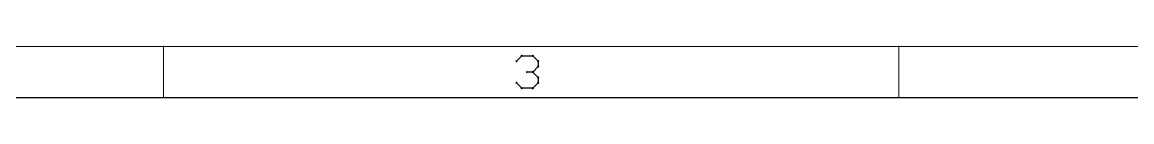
# Paper-space layout 'PRESSURE MODULE' of a CAD drawing. Header units: inches. Extents: x 0.1 to 17.7, y 0.1 to 11.8.
# Drawn here: x 4.159 to 7.422, y 0.099 to 0.251 of the extents above; entities that cross this region are included whole.
import ezdxf

# ---------------------------------------------------------------- set-up
doc = ezdxf.new("R2010")
doc.units = ezdxf.units.IN
doc.header["$MEASUREMENT"] = 0
doc.layers.add('97', color=94, linetype='Continuous')

psp = doc.layouts.new('PRESSURE MODULE')

# ---------------------------------------------------------------- linework, layer by layer
at = {"layer": '97', "lineweight": 18}
for p, q in [((0.25, 0.25), (17.55, 0.25)), ((4.575, 0.1), (4.575, 0.25)), ((6.7375, 0.1), (6.7375, 0.25))]:
    psp.add_line(p, q, dxfattribs=at)
at = {"layer": '97', "lineweight": 25}
for p, q in [((5.6129, 0.2067), (5.6287, 0.2225)), ((5.6287, 0.2225), (5.6604, 0.2225)), ((5.6604, 0.2225), (5.6762, 0.2067)), ((5.6762, 0.2067), (5.6762, 0.1908)), ((5.6604, 0.175), (5.6446, 0.175)), ((5.6762, 0.1908), (5.6604, 0.175)), ((5.6604, 0.175), (5.6762, 0.1592)), ((5.6287, 0.1276), (5.6129, 0.1434)), ((5.6762, 0.1434), (5.6604, 0.1276)), ((5.6762, 0.1592), (5.6762, 0.1434)), ((0.1, 0.1), (17.7, 0.1)), ((5.6604, 0.1276), (5.6287, 0.1276))]:
    psp.add_line(p, q, dxfattribs=at)
at = {"layer": '97', "lineweight": 18}
for centre, radius, start, end in [((4.575, 0.25), 0.000984, 0, 180), ((6.7375, 0.25), 0.000984, 0, 180), ((5.6129, 0.2067), 0.002, 135, 315), ((5.6287, 0.2225), 0.002, 90, 270), ((5.6287, 0.2225), 0.002, 315, 135), ((5.6604, 0.2225), 0.002, 44.9899, 224.9899), ((5.6604, 0.2225), 0.002, 270, 90), ((5.6762, 0.2067), 0.002, 0, 180), ((5.6762, 0.2067), 0.002, 224.9899, 44.9899), ((5.6446, 0.175), 0.002, 90, 270), ((5.6604, 0.175), 0.002, 45, 225), ((5.6604, 0.175), 0.002, 135, 315), ((5.6604, 0.175), 0.002, 270, 90), ((5.6762, 0.1908), 0.002, 180, 0), ((5.6762, 0.1908), 0.002, 315, 135), ((5.6129, 0.1434), 0.002, 45, 225), ((5.6762, 0.1592), 0.002, 0, 180), ((5.6762, 0.1434), 0.002, 180, 0), ((5.6762, 0.1592), 0.002, 224.9899, 44.9899), ((5.6762, 0.1434), 0.002, 315.0101, 135.0101), ((4.575, 0.1), 0.000984, 180, 0), ((5.6287, 0.1276), 0.002, 90, 270), ((5.6287, 0.1276), 0.002, 225, 45), ((5.6604, 0.1276), 0.002, 135.0101, 315.0101), ((5.6604, 0.1276), 0.002, 270, 90), ((6.7375, 0.1), 0.000984, 180, 0)]:
    psp.add_arc(centre, radius, start, end, dxfattribs=at)

doc.saveas('drawing.dxf')
